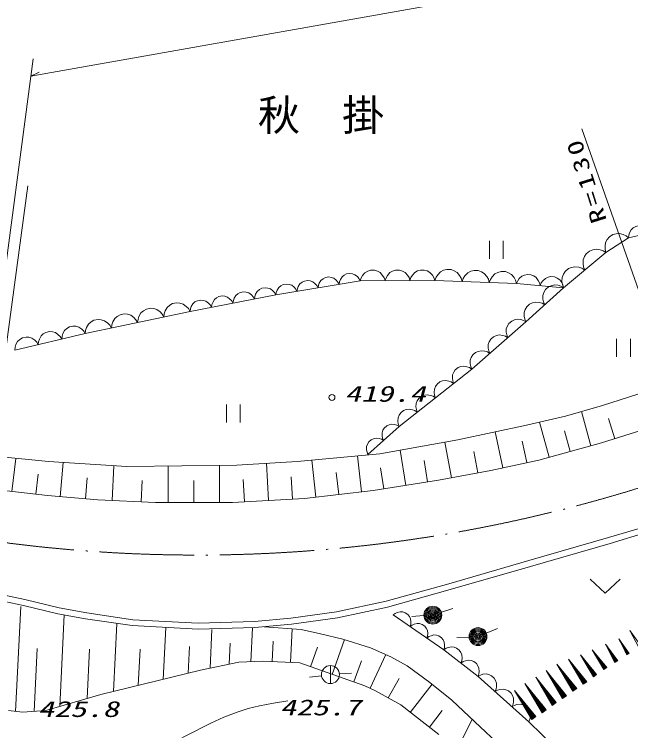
# Model space of a CAD drawing. Units: millimetres, scale not verified. Extents: x -25524 to 614476, y -203743 to 156257.
# Drawn here: x 229110 to 280346, y 24652 to 84242 of the extents above; entities that cross this region are included whole.
import ezdxf
from ezdxf.enums import TextEntityAlignment as Align

# ---------------------------------------------------------------- set-up
doc = ezdxf.new("R2010")
doc.units = ezdxf.units.MM
doc.header["$LTSCALE"] = 1000
doc.linetypes.add('USER1', pattern=[10, 7.868852, -0.983607, 0.163934, -0.983607])
for name, color, linetype, lineweight in [('S-BGD', 1, 'Continuous', 13), ('S-BGD-HTXT', 6, 'Continuous', 13), ('S-BMK', 3, 'USER1', 13)]:
    doc.layers.add(name, color=color, linetype=linetype, lineweight=lineweight)
doc.styles.add('ＭＳ ゴシック', font='')
doc.styles.get('ＭＳ ゴシック').set_extended_font_data('MS Gothic')

# ---------------------------------------------------------------- blocks, each defined once
blk = doc.blocks.new('BUHIN575')
at = {"layer": 'S-BGD'}
for p, q in [((743, -1070), (-620, 893)), ((-314, 357), (699, -1101)), ((-225, 419), (788, -1039)), ((666, -1124), (15, -187)), ((832, -1008), (181, -71)), ((576, -545), (876, -977)), ((315, -726), (616, -1158))]:
    blk.add_line(p, q, dxfattribs=at)
blk.add_lwpolyline([(942, -989), (-770, 1109), (598, -1228)], close=True, dxfattribs=at)
blk = doc.blocks.new('BUHIN576')
at = {"layer": 'S-BGD'}
for p, q in [((771, -1110), (-643, 926)), ((-326, 370), (725, -1141)), ((-234, 434), (817, -1078)), ((690, -1165), (15, -194)), ((863, -1046), (188, -74)), ((597, -565), (909, -1014)), ((327, -753), (639, -1201))]:
    blk.add_line(p, q, dxfattribs=at)
blk.add_lwpolyline([(977, -1026), (-799, 1150), (621, -1274)], close=True, dxfattribs=at)
blk = doc.blocks.new('BUHIN695')
at = {"layer": 'S-BGD'}
blk.add_lwpolyline([(976, 229), (850, 436), (688, 599), (448, 769), (205, 836), (-41, 855), (-344, 784), (-556, 657), (-743, 490), (-883, 230), (-950, 14), (-976, -229)], dxfattribs=at)
blk = doc.blocks.new('BUHIN696')
at = {"layer": 'S-BGD'}
blk.add_lwpolyline([(1089, 231), (954, 464), (779, 649), (515, 843), (248, 923), (-25, 951), (-363, 879), (-601, 743), (-813, 562), (-975, 277), (-1055, 38), (-1089, -231)], dxfattribs=at)
blk = doc.blocks.new('BUHIN697')
at = {"layer": 'S-BGD'}
blk.add_lwpolyline([(892, 171), (786, 364), (645, 517), (434, 680), (217, 749), (-6, 776), (-282, 723), (-479, 616), (-655, 471), (-791, 241), (-860, 48), (-892, -171)], dxfattribs=at)
blk = doc.blocks.new('BUHIN698')
at = {"layer": 'S-BGD'}
blk.add_lwpolyline([(876, 147), (776, 338), (643, 491), (439, 655), (229, 728), (12, 759), (-260, 713), (-454, 613), (-629, 475), (-768, 254), (-840, 66), (-876, -147)], dxfattribs=at)
blk = doc.blocks.new('BUHIN699')
at = {"layer": 'S-BGD'}
blk.add_lwpolyline([(1035, 5), (956, 243), (831, 444), (628, 671), (400, 794), (156, 870), (-165, 869), (-408, 790), (-635, 664), (-835, 436), (-953, 233), (-1035, -5)], dxfattribs=at)
blk = doc.blocks.new('BUHIN700')
at = {"layer": 'S-BGD'}
blk.add_lwpolyline([(1131, -42), (1056, 221), (928, 446), (717, 704), (474, 849), (211, 943), (-140, 957), (-409, 882), (-662, 755), (-892, 515), (-1031, 299), (-1131, 42)], dxfattribs=at)
blk = doc.blocks.new('BUHIN701')
at = {"layer": 'S-BGD'}
blk.add_lwpolyline([(980, -88), (926, 144), (826, 346), (654, 578), (449, 715), (225, 809), (-78, 836), (-315, 784), (-541, 685), (-751, 487), (-881, 306), (-980, 88)], dxfattribs=at)
blk = doc.blocks.new('BUHIN702')
at = {"layer": 'S-BGD'}
blk.add_lwpolyline([(646, 579), (465, 685), (274, 741), (21, 770), (-191, 720), (-386, 633), (-587, 453), (-695, 269), (-768, 64), (-767, -192), (-728, -384), (-646, -579)], dxfattribs=at)
blk = doc.blocks.new('BUHIN703')
at = {"layer": 'S-BGD'}
blk.add_lwpolyline([(756, 596), (562, 725), (355, 801), (76, 851), (-161, 811), (-384, 727), (-618, 542), (-751, 346), (-845, 124), (-862, -159), (-832, -375), (-756, -596)], dxfattribs=at)
blk = doc.blocks.new('BUHIN704')
at = {"layer": 'S-BGD'}
blk.add_lwpolyline([(750, 655), (543, 778), (325, 846), (35, 883), (-208, 829), (-434, 732), (-666, 529), (-793, 318), (-880, 84), (-882, -208), (-841, -430), (-750, -655)], dxfattribs=at)
blk = doc.blocks.new('BUHIN705')
at = {"layer": 'S-BGD'}
blk.add_lwpolyline([(784, 713), (561, 839), (328, 907), (18, 940), (-240, 877), (-477, 769), (-720, 548), (-851, 322), (-938, 71), (-934, -241), (-885, -475), (-784, -713)], dxfattribs=at)
blk = doc.blocks.new('BUHIN706')
at = {"layer": 'S-BGD'}
blk.add_lwpolyline([(879, 731), (645, 879), (396, 962), (64, 1013), (-217, 957), (-478, 851), (-751, 625), (-902, 387), (-1008, 121), (-1018, -215), (-977, -471), (-879, -731)], dxfattribs=at)
blk = doc.blocks.new('BUHIN752')
at = {"layer": 'S-BGD'}
blk.add_lwpolyline([(701, -483), (760, -286), (770, -91), (739, 157), (643, 348), (515, 514), (297, 664), (96, 725), (-116, 747), (-359, 687), (-534, 606), (-701, 483)], dxfattribs=at)
blk = doc.blocks.new('BUHIN753')
at = {"layer": 'S-BGD'}
blk.add_lwpolyline([(711, -555), (786, -350), (808, -144), (792, 120), (702, 328), (576, 512), (356, 684), (147, 761), (-76, 797), (-337, 749), (-527, 674), (-711, 555)], dxfattribs=at)
blk = doc.blocks.new('BUHIN754')
at = {"layer": 'S-BGD'}
blk.add_lwpolyline([(704, -629), (796, -420), (834, -207), (835, 70), (756, 293), (638, 494), (420, 689), (207, 784), (-23, 838), (-299, 806), (-503, 741), (-704, 629)], dxfattribs=at)
blk = doc.blocks.new('BUHIN795')
at = {"layer": 'S-BGD'}
for radius in [746, 660, 574, 484, 398, 292, 202, 116, 22.5]:
    blk.add_circle((0, 0), radius, dxfattribs=at)
blk = doc.blocks.new('BUHIN800')
at = {"layer": 'S-BGD'}
blk.add_lwpolyline([(-1250, 594), (0, -588), (1250, 594)], dxfattribs=at)
blk = doc.blocks.new('BUHIN802')
at = {"layer": 'S-BGD'}
blk.add_line((0, 746), (0, -746), dxfattribs=at)
blk.add_circle((0, 0), 746, dxfattribs=at)
blk = doc.blocks.new('BUHIN803')
at = {"layer": 'S-BGD'}
blk.add_circle((0, 0), 249, dxfattribs=at)
blk = doc.blocks.new('BUHIN809')
at = {"layer": 'S-BGD'}
for p, q in [((-578, 750), (-578, -750)), ((574, -750), (574, 750))]:
    blk.add_line(p, q, dxfattribs=at)

msp = doc.modelspace()

# ---------------------------------------------------------------- linework, layer by layer
at = {"layer": 'S-BGD'}
for p, q in [((278289, 64429), (280170, 65638)), ((280170, 65638), (282017, 66074)), ((274775, 61503), (278289, 64429)), ((250852, 60898), (257861, 62077)), ((257861, 62077), (264070, 62109)), ((264070, 62109), (270856, 61854)), ((270856, 61854), (274775, 61503)), ((271640, 58653), (274775, 61503)), ((243716, 59528), (250852, 60898)), ((235003, 57681), (243716, 59528)), ((267140, 54723), (271640, 58653)), ((229148, 56308), (235003, 57681)), ((261095, 49955), (267140, 54723)), ((283129, 53358), (277998, 51711)), ((277998, 51711), (274933, 50820)), ((274933, 50820), (271682, 50075)), ((277047, 48347), (276265, 51207)), ((271682, 50075), (265966, 48832)), ((273575, 47399), (272775, 50325)), ((279039, 48940), (278504, 50631)), ((258509, 47637), (261095, 49955)), ((269718, 46521), (269078, 49509)), ((275311, 47873), (274843, 49586)), ((277915, 48585), (282413, 50008)), ((265966, 48832), (259488, 47693)), ((265457, 45689), (264897, 48644)), ((271711, 46948), (271326, 48744)), ((272707, 47162), (277915, 48585)), ((259488, 47693), (252630, 47051)), ((261649, 45056), (261188, 47992)), ((267634, 46101), (267296, 47884)), ((231956, 47030), (227151, 47507)), ((228912, 44545), (229231, 47300)), ((254187, 44083), (253833, 47164)), ((257982, 44520), (257637, 47520)), ((263462, 45340), (263182, 47122)), ((268722, 46308), (272707, 47162)), ((238462, 46616), (231956, 47030)), ((232924, 44116), (233156, 46954)), ((237257, 43803), (237394, 46684)), ((247598, 46740), (238462, 46616)), ((241910, 43633), (241910, 46663)), ((246179, 43633), (246179, 46721)), ((252630, 47051), (247598, 46740)), ((250242, 43803), (250066, 46893)), ((259837, 44771), (259562, 46518)), ((230890, 44316), (231083, 45989)), ((256084, 44301), (255875, 46126)), ((264368, 45482), (268722, 46308)), ((235016, 43946), (235157, 45671)), ((239648, 43690), (239732, 45456)), ((244045, 43633), (244045, 45468)), ((248245, 43690), (248140, 45537)), ((252240, 43917), (252134, 45776)), ((258930, 44629), (264368, 45482)), ((225946, 44888), (231878, 44202)), ((231878, 44202), (236062, 43860)), ((253239, 43974), (258930, 44629)), ((236062, 43860), (240843, 43633)), ((240843, 43633), (247246, 43633)), ((247246, 43633), (253239, 43974)), ((278509, 40712), (286196, 43028)), ((286343, 42550), (278648, 40232)), ((271893, 38800), (278509, 40712)), ((278648, 40232), (272032, 38320)), ((265221, 36869), (271893, 38800)), ((272032, 38320), (265355, 36387)), ((224953, 36620), (229981, 35550)), ((260020, 35416), (265221, 36869)), ((265355, 36387), (260140, 34930)), ((229871, 35062), (224857, 36130)), ((229981, 35550), (232830, 34861)), ((255890, 34536), (260020, 35416)), ((229214, 26260), (229641, 34982)), ((232727, 34372), (229871, 35062)), ((232830, 34861), (235125, 34441)), ((260140, 34930), (255977, 34044)), ((264611, 34500), (265560, 34814)), ((235035, 33949), (232727, 34372)), ((232880, 26664), (233253, 34275)), ((235125, 34441), (238968, 33886)), ((249083, 33733), (252104, 34001)), ((252104, 34001), (255890, 34536)), ((255977, 34044), (252161, 33504)), ((260606, 34282), (264811, 31383)), ((263150, 34219), (262152, 34159)), ((238919, 33388), (235035, 33949)), ((237345, 27905), (237623, 33575)), ((244392, 33099), (238919, 33388)), ((238968, 33886), (244398, 33599)), ((244398, 33599), (249083, 33733)), ((252161, 33504), (249112, 33234)), ((241482, 28919), (241694, 33246)), ((249112, 33234), (244392, 33099)), ((245383, 29847), (245541, 33066)), ((248769, 30391), (248907, 33208)), ((252968, 33055), (249870, 33301)), ((252074, 30321), (252210, 33115)), ((254575, 32714), (252968, 33055)), ((268348, 32766), (269269, 33156)), ((256425, 32276), (254575, 32714)), ((255542, 29334), (256562, 32233)), ((258731, 31546), (256425, 32276)), ((266908, 32441), (265909, 32396)), ((243551, 29426), (243660, 31653)), ((246980, 30181), (247066, 31943)), ((250531, 30397), (250614, 32101)), ((253744, 29967), (254318, 31598)), ((279141, 30428), (278354, 31711)), ((280123, 31037), (279428, 32169)), ((279581, 31862), (280097, 31022)), ((279632, 31894), (280148, 31053)), ((280174, 31069), (279842, 31609)), ((230766, 26260), (231021, 31477)), ((235167, 27322), (235369, 31435)), ((239414, 28412), (239561, 31419)), ((258681, 28180), (259984, 30992)), ((260407, 30805), (258731, 31546)), ((264811, 31383), (267657, 29164)), ((278215, 29842), (277256, 31223)), ((278527, 31363), (279112, 30410)), ((278585, 31399), (279170, 30446)), ((279090, 30397), (278715, 31009)), ((279199, 30464), (278823, 31076)), ((280078, 31010), (279746, 31550)), ((279896, 31242), (280049, 30992)), ((280046, 31334), (280199, 31084)), ((247778, 30348), (249760, 30435)), ((249760, 30435), (252845, 30284)), ((257340, 28701), (257964, 30475)), ((261754, 30042), (260407, 30805)), ((276526, 28654), (275314, 30399)), ((277357, 29267), (276297, 30793)), ((276604, 30425), (277392, 29291)), ((277471, 30846), (278184, 29820)), ((277533, 30890), (278246, 29864)), ((278160, 29804), (277702, 30463)), ((278277, 29885), (277819, 30545)), ((278884, 30660), (279057, 30377)), ((279054, 30764), (279228, 30481)), ((244585, 29679), (247778, 30348)), ((252845, 30284), (258239, 28385)), ((263653, 28663), (261754, 30042)), ((275666, 28081), (274354, 29971)), ((275586, 29923), (276486, 28627)), ((275665, 29978), (276565, 28682)), ((276535, 30377), (277323, 29243)), ((277297, 29225), (276791, 29954)), ((277426, 29315), (276920, 30044)), ((277914, 30084), (278125, 29780)), ((278097, 30211), (278309, 29907)), ((236311, 27651), (244585, 29679)), ((254645, 29227), (253652, 29106)), ((256137, 29374), (257135, 29448)), ((274648, 29456), (275624, 28052)), ((274734, 29515), (275709, 28111)), ((276457, 28606), (275878, 29439)), ((276604, 28709), (276026, 29542)), ((277024, 29534), (277258, 29198)), ((277227, 29675), (277461, 29339)), ((260180, 27382), (261088, 28999)), ((265472, 27185), (263653, 28663)), ((267657, 29164), (271880, 25388)), ((275592, 28029), (274965, 28932)), ((275752, 28141), (275125, 29043)), ((276145, 28960), (276412, 28576)), ((276377, 29121), (276644, 28736)), ((258239, 28385), (259123, 27975)), ((262030, 26173), (263843, 28509)), ((275254, 28412), (275544, 27996)), ((275505, 28587), (275795, 28170)), ((231737, 26335), (236311, 27651)), ((259123, 27975), (261238, 26788)), ((267387, 25383), (265472, 27185)), ((228634, 26335), (229795, 26184)), ((229795, 26184), (231737, 26335)), ((261238, 26788), (264406, 24329)), ((263614, 24944), (264685, 26324)), ((264659, 20558), (267164, 25593)), ((271017, 22012), (267387, 25383)), ((271880, 25388), (276313, 21094))]:
    msp.add_line(p, q, dxfattribs=at)
for points in [[(282017, 66074), (281898, 66270), (281744, 66424), (281516, 66585), (281287, 66648), (281053, 66666), (280767, 66598), (280566, 66477), (280389, 66319), (280257, 66073), (280194, 65868), (280170, 65638)], [(280170, 65638), (279960, 65809), (279730, 65919), (279413, 66008), (279134, 65988), (278868, 65917), (278576, 65729), (278401, 65517), (278266, 65271), (278216, 64946), (278226, 64693), (278289, 64429)], [(229075, 20837), (229985, 20102), (230963, 19393), (231424, 19103), (231902, 18873), (232229, 18773), (232567, 18733), (232906, 18764), (233253, 18858), (233868, 19133), (234487, 19479), (237906, 21271), (241236, 23085), (243324, 24205), (245451, 25278), (246531, 25762), (247640, 26192), (248550, 26485), (249486, 26722), (250660, 26948), (251845, 27135)]]:
    msp.add_lwpolyline(points, dxfattribs=at)
for points in [[(281223, 31689), (280281, 32988), (281012, 31560)], [(280235, 31076), (279352, 32294), (280037, 30954)], [(279269, 30472), (278268, 31852), (279044, 30334)], [(278355, 29899), (277150, 31375), (278113, 29731)], [(276702, 28726), (275180, 30591), (276397, 28514)], [(277512, 29330), (276180, 30961), (277245, 29144)], [(275858, 28159), (274209, 30179), (275527, 27929)]]:
    msp.add_lwpolyline(points, close=True, dxfattribs=at)
at = {"layer": 'S-BGD-HTXT'}
for p, q in [((230487, 79095), (304806, 92296)), ((230678, 80532), (226102, 46092)), ((230487, 79095), (231187, 79439)), ((276287, 74729), (286159, 46561)), ((230235, 69984), (226253, 40583))]:
    msp.add_line(p, q, dxfattribs=at)
at = {"layer": 'S-BMK'}
msp.add_arc((244291, 162968), 123708, 261.61571, 289.78224, dxfattribs=at)

# ---------------------------------------------------------------- block references
for name, p in [('BUHIN809', (269178, 64656)), ('BUHIN706', (277411, 63697)), ('BUHIN706', (275653, 62235)), ('BUHIN698', (256984, 61929)), ('BUHIN699', (258896, 62082)), ('BUHIN699', (260966, 62093)), ('BUHIN699', (263036, 62103)), ('BUHIN700', (265201, 62066)), ('BUHIN700', (267463, 61981)), ('BUHIN700', (269725, 61896)), ('BUHIN701', (271836, 61766)), ('BUHIN698', (253480, 61340)), ('BUHIN698', (255232, 61635)), ('BUHIN701', (273795, 61591)), ('BUHIN697', (249960, 60727)), ('BUHIN698', (251728, 61045)), ('BUHIN705', (273991, 60791)), ('BUHIN697', (246392, 60042)), ('BUHIN697', (248176, 60384)), ('BUHIN696', (242627, 59297)), ('BUHIN697', (244608, 59699)), ('BUHIN705', (272424, 59365)), ('BUHIN696', (240448, 58836)), ('BUHIN696', (238270, 58374)), ('BUHIN696', (236092, 57912)), ('BUHIN704', (270890, 57998)), ('BUHIN695', (232075, 56995)), ('BUHIN695', (234027, 57452)), ('BUHIN695', (230124, 56537)), ('BUHIN704', (269390, 56688)), ('BUHIN809', (279756, 56489)), ('BUHIN704', (267890, 55378)), ('BUHIN703', (266384, 54127)), ('BUHIN703', (264873, 52935)), ('BUHIN803', (255512, 52368)), ('BUHIN703', (263362, 51743)), ('BUHIN809', (247322, 51045)), ('BUHIN703', (261851, 50551)), ('BUHIN702', (260449, 49375)), ('BUHIN702', (259156, 48217)), ('BUHIN800', (278229, 36668)), ('BUHIN795', (263899, 34264)), ('BUHIN752', (261307, 33799)), ('BUHIN752', (262709, 32833)), ('BUHIN795', (267657, 32475)), ('BUHIN752', (264110, 31866)), ('BUHIN753', (265523, 30828)), ('BUHIN753', (266946, 29719)), ('BUHIN802', (255389, 29318)), ('BUHIN754', (268361, 28534)), ('BUHIN575', (274083, 28551)), ('BUHIN575', (273221, 27982)), ('BUHIN754', (269769, 27276)), ('BUHIN576', (272359, 27414)), ('BUHIN576', (271497, 26845)), ('BUHIN754', (271177, 26017))]:
    msp.add_blockref(name, p)

# ---------------------------------------------------------------- texts
at = {"layer": 'S-BGD', "style": 'ＭＳ ゴシック', "oblique": 15, "width": 1.5}
for s, p in [('419.4', (256581, 51619)), ('425.8', (231066, 25395)), ('425.7', (251187, 25531))]:
    msp.add_text(s, height=1320, dxfattribs=at).set_placement(p, align=Align.BOTTOM_LEFT)
at = {"layer": 'S-BGD', "insert": (249357, 74295), "char_height": 2566, "attachment_point": 7, "style": 'ＭＳ ゴシック'}
msp.add_mtext('\\T2;秋掛', dxfattribs=at)
at = {"layer": 'S-BGD-HTXT', "insert": (278394, 67118), "char_height": 1320, "attachment_point": 7, "rotation": 107.5, "style": 'ＭＳ ゴシック'}
msp.add_mtext('\\T1.22;\\W1.35;R=130', dxfattribs=at)

doc.saveas('drawing.dxf')
